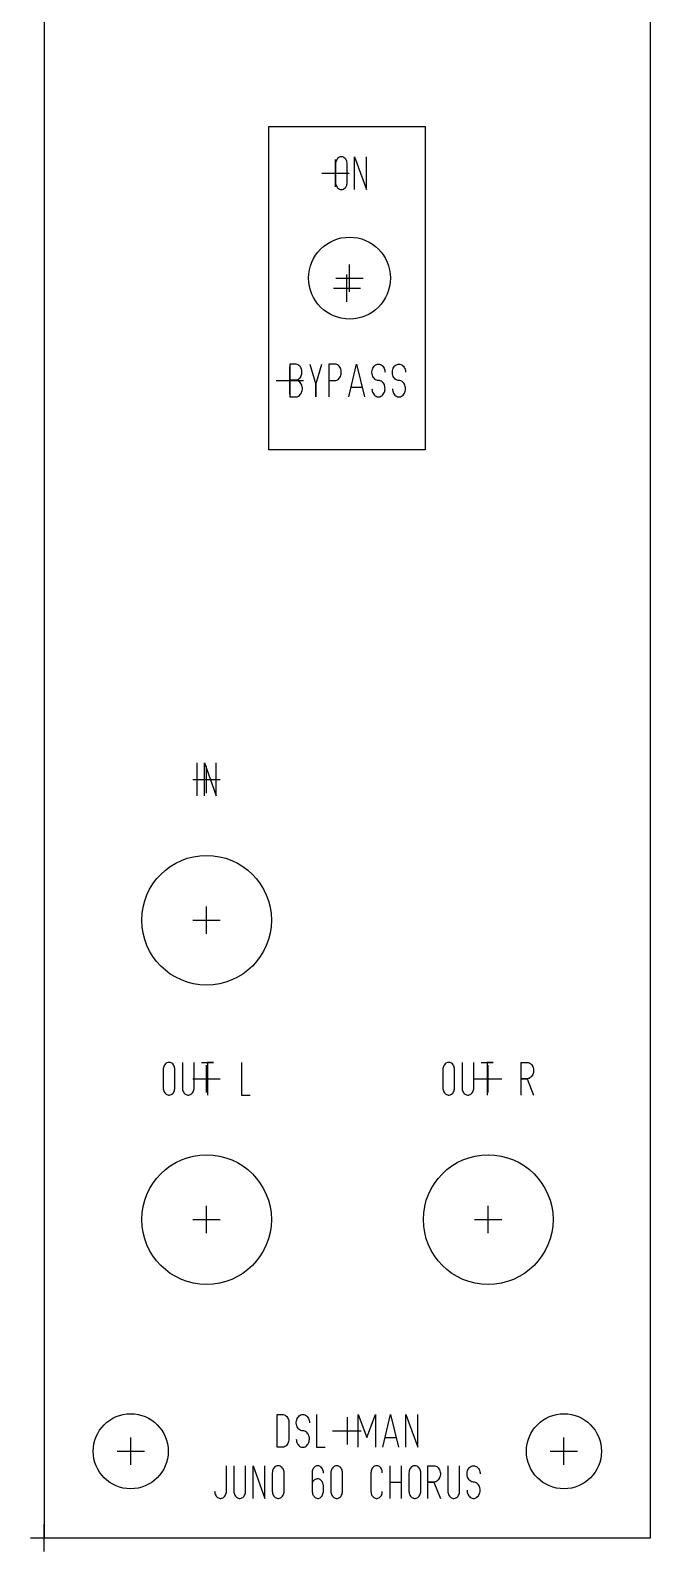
# Model space of a CAD drawing. Header units: millimetres. Extents: x -1 to 44, y -1 to 222.
# Drawn here: x -1 to 44.5, y -1 to 110.4 of the extents above; entities that cross this region are included whole.
import ezdxf

# ---------------------------------------------------------------- set-up
doc = ezdxf.new("R2010")
doc.units = ezdxf.units.MM
doc.layers.add('Gravur', color=7, linetype='CONTINUOUS')
doc.layers.add('Kontur', color=7, linetype='CONTINUOUS')

msp = doc.modelspace()

# ---------------------------------------------------------------- linework, layer by layer
at = {"layer": 'Gravur', "color": 255, "linetype": 'CONTINUOUS'}
for p, q in [((16.461, 79.716), (16.461, 103.408)), ((16.461, 103.408), (16.461, 103.408)), ((16.461, 103.408), (27.941, 103.408)), ((27.941, 103.408), (27.941, 79.716)), ((27.941, 103.408), (27.941, 103.408)), ((21.36, 100.718), (21.355, 100.638)), ((21.355, 100.638), (21.355, 100.638)), ((21.355, 100.638), (21.355, 99.318)), ((21.374, 100.797), (21.36, 100.718)), ((21.397, 100.872), (21.374, 100.797)), ((21.43, 100.942), (21.397, 100.872)), ((21.47, 101.005), (21.43, 100.942)), ((21.517, 101.06), (21.47, 101.005)), ((21.571, 101.106), (21.517, 101.06)), ((21.629, 101.141), (21.571, 101.106)), ((21.691, 101.164), (21.629, 101.141)), ((21.755, 101.176), (21.691, 101.164)), ((21.819, 101.176), (21.755, 101.176)), ((21.883, 101.164), (21.819, 101.176)), ((21.945, 101.141), (21.883, 101.164)), ((22.003, 101.106), (21.945, 101.141)), ((22.057, 101.06), (22.003, 101.106)), ((22.104, 101.005), (22.057, 101.06)), ((22.144, 100.942), (22.104, 101.005)), ((22.177, 100.872), (22.144, 100.942)), ((22.2, 100.797), (22.177, 100.872)), ((22.214, 100.718), (22.2, 100.797)), ((22.219, 100.638), (22.214, 100.718)), ((22.219, 99.318), (22.219, 100.638)), ((22.763, 98.778), (22.763, 101.178)), ((22.763, 101.178), (23.627, 98.778)), ((23.627, 98.778), (23.627, 101.178)), ((21.355, 99.318), (21.36, 99.238)), ((21.36, 99.238), (21.374, 99.159)), ((22.2, 99.159), (22.214, 99.238)), ((22.214, 99.238), (22.219, 99.318)), ((22.219, 99.318), (22.219, 99.318)), ((21.374, 99.159), (21.397, 99.084)), ((21.397, 99.084), (21.43, 99.014)), ((21.43, 99.014), (21.47, 98.951)), ((21.47, 98.951), (21.517, 98.896)), ((21.517, 98.896), (21.571, 98.85)), ((21.571, 98.85), (21.629, 98.815)), ((21.629, 98.815), (21.691, 98.792)), ((21.691, 98.792), (21.755, 98.78)), ((21.755, 98.78), (21.819, 98.78)), ((21.819, 98.78), (21.883, 98.792)), ((21.883, 98.792), (21.945, 98.815)), ((21.945, 98.815), (22.003, 98.85)), ((22.003, 98.85), (22.057, 98.896)), ((22.057, 98.896), (22.104, 98.951)), ((22.104, 98.951), (22.144, 99.014)), ((22.144, 99.014), (22.177, 99.084)), ((22.177, 99.084), (22.2, 99.159)), ((18.012, 85.99), (18.012, 83.59)), ((18.412, 85.99), (18.012, 85.99)), ((18.482, 85.986), (18.412, 85.99)), ((18.412, 85.99), (18.412, 85.99)), ((18.552, 85.97), (18.482, 85.986)), ((18.618, 85.94), (18.552, 85.97)), ((18.681, 85.899), (18.618, 85.94)), ((18.738, 85.846), (18.681, 85.899)), ((18.787, 85.783), (18.738, 85.846)), ((19.484, 85.99), (19.916, 84.49)), ((19.916, 84.49), (20.348, 85.99)), ((21.308, 85.99), (20.876, 85.99)), ((20.876, 85.99), (20.876, 83.59)), ((21.379, 85.983), (21.308, 85.99)), ((21.308, 85.99), (21.308, 85.99)), ((21.45, 85.963), (21.379, 85.983)), ((21.516, 85.931), (21.45, 85.963)), ((21.578, 85.886), (21.516, 85.931)), ((21.634, 85.83), (21.578, 85.886)), ((21.683, 85.764), (21.634, 85.83)), ((22.332, 83.59), (22.908, 85.99)), ((22.908, 85.99), (23.484, 83.59)), ((24.133, 85.764), (24.182, 85.83)), ((24.182, 85.83), (24.238, 85.886)), ((24.238, 85.886), (24.3, 85.931)), ((24.3, 85.931), (24.366, 85.963)), ((24.366, 85.963), (24.437, 85.983)), ((24.437, 85.983), (24.508, 85.99)), ((24.508, 85.99), (24.508, 85.99)), ((24.508, 85.99), (24.578, 85.984)), ((24.578, 85.984), (24.646, 85.965)), ((24.646, 85.965), (24.712, 85.934)), ((24.712, 85.934), (24.774, 85.891)), ((24.774, 85.891), (24.829, 85.838)), ((24.829, 85.838), (24.878, 85.775)), ((25.637, 85.764), (25.686, 85.83)), ((25.686, 85.83), (25.742, 85.886)), ((25.742, 85.886), (25.804, 85.931)), ((25.804, 85.931), (25.87, 85.963)), ((25.87, 85.963), (25.941, 85.983)), ((25.941, 85.983), (26.012, 85.99)), ((26.012, 85.99), (26.012, 85.99)), ((26.012, 85.99), (26.082, 85.984)), ((26.082, 85.984), (26.15, 85.965)), ((26.15, 85.965), (26.216, 85.934)), ((26.216, 85.934), (26.278, 85.891)), ((26.278, 85.891), (26.333, 85.838)), ((26.333, 85.838), (26.382, 85.775)), ((18.444, 84.81), (18.012, 84.81)), ((18.012, 84.81), (18.444, 84.81)), ((18.444, 84.81), (18.514, 84.82)), ((18.517, 84.803), (18.444, 84.81)), ((18.444, 84.81), (18.444, 84.81)), ((18.514, 84.82), (18.582, 84.842)), ((18.588, 84.783), (18.517, 84.803)), ((18.582, 84.842), (18.647, 84.877)), ((18.656, 84.75), (18.588, 84.783)), ((18.647, 84.877), (18.707, 84.924)), ((18.719, 84.704), (18.656, 84.75)), ((18.707, 84.924), (18.761, 84.981)), ((18.776, 84.647), (18.719, 84.704)), ((18.761, 84.981), (18.807, 85.048)), ((18.829, 85.712), (18.787, 85.783)), ((18.807, 85.048), (18.845, 85.122)), ((18.862, 85.634), (18.829, 85.712)), ((18.845, 85.122), (18.874, 85.203)), ((18.885, 85.551), (18.862, 85.634)), ((18.874, 85.203), (18.892, 85.288)), ((18.898, 85.464), (18.885, 85.551)), ((18.892, 85.288), (18.9, 85.376)), ((18.9, 85.376), (18.898, 85.464)), ((20.876, 84.79), (21.308, 84.79)), ((21.308, 84.79), (21.379, 84.797)), ((21.379, 84.797), (21.45, 84.817)), ((21.45, 84.817), (21.516, 84.849)), ((21.516, 84.849), (21.578, 84.894)), ((21.578, 84.894), (21.634, 84.95)), ((21.634, 84.95), (21.683, 85.016)), ((21.724, 85.69), (21.683, 85.764)), ((21.683, 85.016), (21.724, 85.09)), ((21.755, 85.609), (21.724, 85.69)), ((21.724, 85.09), (21.755, 85.171)), ((21.776, 85.524), (21.755, 85.609)), ((21.755, 85.171), (21.776, 85.256)), ((21.786, 85.435), (21.776, 85.524)), ((21.776, 85.256), (21.786, 85.345)), ((21.786, 85.345), (21.786, 85.435)), ((24.03, 85.435), (24.04, 85.524)), ((24.03, 85.345), (24.03, 85.435)), ((24.04, 85.256), (24.03, 85.345)), ((24.04, 85.524), (24.061, 85.609)), ((24.061, 85.171), (24.04, 85.256)), ((24.061, 85.609), (24.092, 85.69)), ((24.092, 85.09), (24.061, 85.171)), ((24.092, 85.69), (24.133, 85.764)), ((24.133, 85.016), (24.092, 85.09)), ((24.182, 84.95), (24.133, 85.016)), ((24.238, 84.894), (24.182, 84.95)), ((24.3, 84.849), (24.238, 84.894)), ((24.366, 84.817), (24.3, 84.849)), ((24.437, 84.797), (24.366, 84.817)), ((24.508, 84.79), (24.437, 84.797)), ((24.577, 84.784), (24.508, 84.79)), ((24.508, 84.79), (24.508, 84.79)), ((24.643, 84.766), (24.577, 84.784)), ((24.708, 84.737), (24.643, 84.766)), ((24.768, 84.696), (24.708, 84.737)), ((24.823, 84.644), (24.768, 84.696)), ((24.878, 85.775), (24.918, 85.704)), ((24.918, 85.704), (24.95, 85.626)), ((24.95, 85.626), (24.973, 85.543)), ((24.973, 85.543), (24.986, 85.456)), ((24.986, 85.456), (24.988, 85.39)), ((25.534, 85.435), (25.544, 85.524)), ((25.534, 85.345), (25.534, 85.435)), ((25.544, 85.256), (25.534, 85.345)), ((25.544, 85.524), (25.565, 85.609)), ((25.565, 85.171), (25.544, 85.256)), ((25.565, 85.609), (25.596, 85.69)), ((25.596, 85.09), (25.565, 85.171)), ((25.596, 85.69), (25.637, 85.764)), ((25.637, 85.016), (25.596, 85.09)), ((25.686, 84.95), (25.637, 85.016)), ((25.742, 84.894), (25.686, 84.95)), ((25.804, 84.849), (25.742, 84.894)), ((25.87, 84.817), (25.804, 84.849)), ((25.941, 84.797), (25.87, 84.817)), ((26.012, 84.79), (25.941, 84.797)), ((26.081, 84.784), (26.012, 84.79)), ((26.012, 84.79), (26.012, 84.79)), ((26.147, 84.766), (26.081, 84.784)), ((26.212, 84.737), (26.147, 84.766)), ((26.272, 84.696), (26.212, 84.737)), ((26.327, 84.644), (26.272, 84.696)), ((26.382, 85.775), (26.422, 85.704)), ((26.422, 85.704), (26.454, 85.626)), ((26.454, 85.626), (26.477, 85.543)), ((26.477, 85.543), (26.49, 85.456)), ((26.49, 85.456), (26.492, 85.39)), ((18.012, 83.59), (18.444, 83.59)), ((18.444, 83.59), (18.517, 83.597)), ((18.517, 83.597), (18.588, 83.617)), ((18.588, 83.617), (18.656, 83.65)), ((18.656, 83.65), (18.719, 83.696)), ((18.719, 83.696), (18.776, 83.753)), ((18.826, 84.58), (18.776, 84.647)), ((18.776, 83.753), (18.826, 83.82)), ((18.866, 84.505), (18.826, 84.58)), ((18.826, 83.82), (18.866, 83.895)), ((18.898, 84.423), (18.866, 84.505)), ((18.866, 83.895), (18.898, 83.977)), ((18.92, 84.336), (18.898, 84.423)), ((18.898, 83.977), (18.92, 84.064)), ((18.93, 84.246), (18.92, 84.336)), ((18.92, 84.064), (18.93, 84.154)), ((18.93, 84.154), (18.93, 84.246)), ((19.916, 84.49), (19.916, 83.59)), ((19.916, 83.59), (19.916, 84.49)), ((22.524, 84.31), (23.292, 84.31)), ((24.028, 84.19), (24.034, 84.101)), ((24.034, 84.101), (24.05, 84.013)), ((24.05, 84.013), (24.075, 83.93)), ((24.075, 83.93), (24.111, 83.852)), ((24.111, 83.852), (24.156, 83.782)), ((24.156, 83.782), (24.209, 83.721)), ((24.209, 83.721), (24.268, 83.67)), ((24.268, 83.67), (24.333, 83.631)), ((24.333, 83.631), (24.401, 83.605)), ((24.401, 83.605), (24.472, 83.592)), ((24.472, 83.592), (24.544, 83.592)), ((24.544, 83.592), (24.615, 83.605)), ((24.615, 83.605), (24.683, 83.631)), ((24.683, 83.631), (24.748, 83.67)), ((24.748, 83.67), (24.807, 83.721)), ((24.807, 83.721), (24.86, 83.782)), ((24.871, 84.584), (24.823, 84.644)), ((24.86, 83.782), (24.905, 83.852)), ((24.913, 84.515), (24.871, 84.584)), ((24.905, 83.852), (24.941, 83.93)), ((24.946, 84.44), (24.913, 84.515)), ((24.941, 83.93), (24.966, 84.013)), ((24.969, 84.359), (24.946, 84.44)), ((24.966, 84.013), (24.982, 84.101)), ((24.983, 84.276), (24.969, 84.359)), ((24.982, 84.101), (24.988, 84.19)), ((24.988, 84.19), (24.983, 84.276)), ((24.988, 84.19), (24.988, 84.19)), ((25.532, 84.19), (25.538, 84.101)), ((25.538, 84.101), (25.554, 84.013)), ((25.554, 84.013), (25.579, 83.93)), ((25.579, 83.93), (25.615, 83.852)), ((25.615, 83.852), (25.66, 83.782)), ((25.66, 83.782), (25.713, 83.721)), ((25.713, 83.721), (25.772, 83.67)), ((25.772, 83.67), (25.837, 83.631)), ((25.837, 83.631), (25.905, 83.605)), ((25.905, 83.605), (25.976, 83.592)), ((25.976, 83.592), (26.048, 83.592)), ((26.048, 83.592), (26.119, 83.605)), ((26.119, 83.605), (26.187, 83.631)), ((26.187, 83.631), (26.252, 83.67)), ((26.252, 83.67), (26.311, 83.721)), ((26.311, 83.721), (26.364, 83.782)), ((26.375, 84.584), (26.327, 84.644)), ((26.364, 83.782), (26.409, 83.852)), ((26.417, 84.515), (26.375, 84.584)), ((26.409, 83.852), (26.445, 83.93)), ((26.45, 84.44), (26.417, 84.515)), ((26.445, 83.93), (26.47, 84.013)), ((26.473, 84.359), (26.45, 84.44)), ((26.47, 84.013), (26.486, 84.101)), ((26.487, 84.276), (26.473, 84.359)), ((26.486, 84.101), (26.492, 84.19)), ((26.492, 84.19), (26.487, 84.276)), ((26.492, 84.19), (26.492, 84.19)), ((27.941, 79.716), (16.461, 79.716)), ((16.461, 79.716), (16.461, 79.716)), ((27.941, 79.716), (27.941, 79.716)), ((11.206, 56.77), (11.206, 54.37)), ((11.75, 54.37), (11.75, 56.77)), ((11.75, 56.77), (12.614, 54.37)), ((12.614, 54.37), (12.614, 56.77)), ((8.801, 34.604), (8.768, 34.534)), ((8.841, 34.667), (8.801, 34.604)), ((8.888, 34.722), (8.841, 34.667)), ((8.942, 34.768), (8.888, 34.722)), ((9, 34.803), (8.942, 34.768)), ((9.062, 34.826), (9, 34.803)), ((9.126, 34.838), (9.062, 34.826)), ((9.19, 34.838), (9.126, 34.838)), ((9.254, 34.826), (9.19, 34.838)), ((9.316, 34.803), (9.254, 34.826)), ((9.374, 34.768), (9.316, 34.803)), ((9.428, 34.722), (9.374, 34.768)), ((9.475, 34.667), (9.428, 34.722)), ((9.515, 34.604), (9.475, 34.667)), ((9.548, 34.534), (9.515, 34.604)), ((10.134, 34.84), (10.134, 32.98)), ((10.998, 32.98), (10.998, 34.84)), ((11.542, 34.84), (12.406, 34.84)), ((12.406, 34.84), (11.974, 34.84)), ((11.974, 34.84), (11.974, 32.44)), ((14.47, 34.84), (14.47, 32.44)), ((29.297, 34.604), (29.264, 34.534)), ((29.337, 34.667), (29.297, 34.604)), ((29.384, 34.722), (29.337, 34.667)), ((29.438, 34.768), (29.384, 34.722)), ((29.496, 34.803), (29.438, 34.768)), ((29.558, 34.826), (29.496, 34.803)), ((29.622, 34.838), (29.558, 34.826)), ((29.686, 34.838), (29.622, 34.838)), ((29.75, 34.826), (29.686, 34.838)), ((29.812, 34.803), (29.75, 34.826)), ((29.87, 34.768), (29.812, 34.803)), ((29.924, 34.722), (29.87, 34.768)), ((29.971, 34.667), (29.924, 34.722)), ((30.011, 34.604), (29.971, 34.667)), ((30.044, 34.534), (30.011, 34.604)), ((30.63, 34.84), (30.63, 32.98)), ((31.494, 32.98), (31.494, 34.84)), ((32.038, 34.84), (32.902, 34.84)), ((32.902, 34.84), (32.47, 34.84)), ((32.47, 34.84), (32.47, 32.44)), ((34.966, 32.44), (34.966, 34.84)), ((34.966, 34.84), (35.398, 34.84)), ((35.398, 34.84), (35.469, 34.833)), ((35.469, 34.833), (35.54, 34.813)), ((35.54, 34.813), (35.606, 34.781)), ((35.606, 34.781), (35.668, 34.736)), ((35.668, 34.736), (35.724, 34.68)), ((35.724, 34.68), (35.773, 34.614)), ((35.773, 34.614), (35.814, 34.54)), ((8.731, 34.38), (8.726, 34.3)), ((8.726, 34.3), (8.726, 34.3)), ((8.726, 34.3), (8.726, 32.98)), ((8.745, 34.459), (8.731, 34.38)), ((8.768, 34.534), (8.745, 34.459)), ((9.571, 34.459), (9.548, 34.534)), ((9.585, 34.38), (9.571, 34.459)), ((9.59, 34.3), (9.585, 34.38)), ((9.59, 32.98), (9.59, 34.3)), ((29.227, 34.38), (29.222, 34.3)), ((29.222, 34.3), (29.222, 34.3)), ((29.222, 34.3), (29.222, 32.98)), ((29.241, 34.459), (29.227, 34.38)), ((29.264, 34.534), (29.241, 34.459)), ((30.067, 34.459), (30.044, 34.534)), ((30.081, 34.38), (30.067, 34.459)), ((30.086, 34.3), (30.081, 34.38)), ((30.086, 32.98), (30.086, 34.3)), ((35.398, 33.64), (34.966, 33.64)), ((34.966, 33.64), (35.398, 33.64)), ((35.469, 33.647), (35.398, 33.64)), ((35.398, 33.64), (35.398, 33.64)), ((35.398, 33.64), (35.878, 32.44)), ((35.54, 33.667), (35.469, 33.647)), ((35.606, 33.699), (35.54, 33.667)), ((35.668, 33.744), (35.606, 33.699)), ((35.724, 33.8), (35.668, 33.744)), ((35.773, 33.866), (35.724, 33.8)), ((35.814, 33.94), (35.773, 33.866)), ((35.814, 34.54), (35.845, 34.459)), ((35.845, 34.021), (35.814, 33.94)), ((35.845, 34.459), (35.866, 34.374)), ((35.866, 34.106), (35.845, 34.021)), ((35.866, 34.374), (35.876, 34.285)), ((35.876, 34.195), (35.866, 34.106)), ((35.876, 34.285), (35.876, 34.195)), ((8.726, 32.98), (8.731, 32.9)), ((8.731, 32.9), (8.745, 32.821)), ((8.745, 32.821), (8.768, 32.746)), ((8.768, 32.746), (8.801, 32.676)), ((8.801, 32.676), (8.841, 32.613)), ((8.841, 32.613), (8.888, 32.558)), ((8.888, 32.558), (8.942, 32.512)), ((8.942, 32.512), (9, 32.477)), ((9, 32.477), (9.062, 32.454)), ((9.062, 32.454), (9.126, 32.442)), ((9.126, 32.442), (9.19, 32.442)), ((9.19, 32.442), (9.254, 32.454)), ((9.254, 32.454), (9.316, 32.477)), ((9.316, 32.477), (9.374, 32.512)), ((9.374, 32.512), (9.428, 32.558)), ((9.428, 32.558), (9.475, 32.613)), ((9.475, 32.613), (9.515, 32.676)), ((9.515, 32.676), (9.548, 32.746)), ((9.548, 32.746), (9.571, 32.821)), ((9.571, 32.821), (9.585, 32.9)), ((9.585, 32.9), (9.59, 32.98)), ((9.59, 32.98), (9.59, 32.98)), ((10.134, 32.98), (10.139, 32.9)), ((10.139, 32.9), (10.153, 32.821)), ((10.153, 32.821), (10.176, 32.746)), ((10.176, 32.746), (10.209, 32.676)), ((10.209, 32.676), (10.249, 32.613)), ((10.249, 32.613), (10.296, 32.558)), ((10.296, 32.558), (10.35, 32.512)), ((10.35, 32.512), (10.408, 32.477)), ((10.408, 32.477), (10.47, 32.454)), ((10.47, 32.454), (10.534, 32.442)), ((10.534, 32.442), (10.598, 32.442)), ((10.598, 32.442), (10.662, 32.454)), ((10.662, 32.454), (10.724, 32.477)), ((10.724, 32.477), (10.782, 32.512)), ((10.782, 32.512), (10.836, 32.558)), ((10.836, 32.558), (10.883, 32.613)), ((10.883, 32.613), (10.923, 32.676)), ((10.923, 32.676), (10.956, 32.746)), ((10.956, 32.746), (10.979, 32.821)), ((10.979, 32.821), (10.993, 32.9)), ((10.993, 32.9), (10.998, 32.98)), ((10.998, 32.98), (10.998, 32.98)), ((14.47, 32.44), (15.094, 32.44)), ((29.222, 32.98), (29.227, 32.9)), ((29.227, 32.9), (29.241, 32.821)), ((29.241, 32.821), (29.264, 32.746)), ((29.264, 32.746), (29.297, 32.676)), ((29.297, 32.676), (29.337, 32.613)), ((29.337, 32.613), (29.384, 32.558)), ((29.384, 32.558), (29.438, 32.512)), ((29.438, 32.512), (29.496, 32.477)), ((29.496, 32.477), (29.558, 32.454)), ((29.558, 32.454), (29.622, 32.442)), ((29.622, 32.442), (29.686, 32.442)), ((29.686, 32.442), (29.75, 32.454)), ((29.75, 32.454), (29.812, 32.477)), ((29.812, 32.477), (29.87, 32.512)), ((29.87, 32.512), (29.924, 32.558)), ((29.924, 32.558), (29.971, 32.613)), ((29.971, 32.613), (30.011, 32.676)), ((30.011, 32.676), (30.044, 32.746)), ((30.044, 32.746), (30.067, 32.821)), ((30.067, 32.821), (30.081, 32.9)), ((30.081, 32.9), (30.086, 32.98)), ((30.086, 32.98), (30.086, 32.98)), ((30.63, 32.98), (30.635, 32.9)), ((30.635, 32.9), (30.649, 32.821)), ((30.649, 32.821), (30.672, 32.746)), ((30.672, 32.746), (30.705, 32.676)), ((30.705, 32.676), (30.745, 32.613)), ((30.745, 32.613), (30.792, 32.558)), ((30.792, 32.558), (30.846, 32.512)), ((30.846, 32.512), (30.904, 32.477)), ((30.904, 32.477), (30.966, 32.454)), ((30.966, 32.454), (31.03, 32.442)), ((31.03, 32.442), (31.094, 32.442)), ((31.094, 32.442), (31.158, 32.454)), ((31.158, 32.454), (31.22, 32.477)), ((31.22, 32.477), (31.278, 32.512)), ((31.278, 32.512), (31.332, 32.558)), ((31.332, 32.558), (31.379, 32.613)), ((31.379, 32.613), (31.419, 32.676)), ((31.419, 32.676), (31.452, 32.746)), ((31.452, 32.746), (31.475, 32.821)), ((31.475, 32.821), (31.489, 32.9)), ((31.489, 32.9), (31.494, 32.98)), ((31.494, 32.98), (31.494, 32.98)), ((17.078, 6.64), (17.078, 9.04)), ((17.078, 9.04), (17.462, 9.04)), ((17.462, 9.04), (17.532, 9.034)), ((17.532, 9.034), (17.6, 9.015)), ((17.6, 9.015), (17.666, 8.984)), ((17.666, 8.984), (17.728, 8.941)), ((17.728, 8.941), (17.783, 8.888)), ((18.64, 8.88), (18.696, 8.936)), ((18.696, 8.936), (18.758, 8.981)), ((18.758, 8.981), (18.824, 9.013)), ((18.824, 9.013), (18.895, 9.033)), ((18.895, 9.033), (18.966, 9.04)), ((18.966, 9.04), (18.966, 9.04)), ((18.966, 9.04), (19.036, 9.034)), ((19.036, 9.034), (19.104, 9.015)), ((19.104, 9.015), (19.17, 8.984)), ((19.17, 8.984), (19.232, 8.941)), ((19.232, 8.941), (19.287, 8.888)), ((19.974, 9.04), (19.974, 6.64)), ((23.03, 6.64), (23.03, 9.04)), ((23.03, 9.04), (23.654, 7.36)), ((23.654, 7.36), (24.278, 9.04)), ((24.278, 9.04), (24.278, 6.64)), ((24.822, 6.64), (25.398, 9.04)), ((25.398, 9.04), (25.974, 6.64)), ((26.518, 6.64), (26.518, 9.04)), ((26.518, 9.04), (27.382, 6.64)), ((27.382, 6.64), (27.382, 9.04)), ((17.783, 8.888), (17.832, 8.825)), ((17.832, 8.825), (17.872, 8.754)), ((17.872, 8.754), (17.904, 8.676)), ((17.904, 8.676), (17.927, 8.593)), ((17.927, 8.593), (17.94, 8.506)), ((17.94, 8.506), (17.942, 8.44)), ((17.942, 8.44), (17.942, 7.24)), ((18.488, 8.485), (18.498, 8.574)), ((18.488, 8.395), (18.488, 8.485)), ((18.498, 8.306), (18.488, 8.395)), ((18.498, 8.574), (18.519, 8.659)), ((18.519, 8.221), (18.498, 8.306)), ((18.519, 8.659), (18.55, 8.74)), ((18.55, 8.14), (18.519, 8.221)), ((18.55, 8.74), (18.591, 8.814)), ((18.591, 8.066), (18.55, 8.14)), ((18.591, 8.814), (18.64, 8.88)), ((18.64, 8), (18.591, 8.066)), ((18.696, 7.944), (18.64, 8)), ((18.758, 7.899), (18.696, 7.944)), ((18.824, 7.867), (18.758, 7.899)), ((18.895, 7.847), (18.824, 7.867)), ((18.966, 7.84), (18.895, 7.847)), ((19.035, 7.834), (18.966, 7.84)), ((18.966, 7.84), (18.966, 7.84)), ((19.101, 7.816), (19.035, 7.834)), ((19.166, 7.787), (19.101, 7.816)), ((19.287, 8.888), (19.336, 8.825)), ((19.336, 8.825), (19.376, 8.754)), ((19.376, 8.754), (19.408, 8.676)), ((19.408, 8.676), (19.431, 8.593)), ((19.431, 8.593), (19.444, 8.506)), ((19.444, 8.506), (19.446, 8.44)), ((21.142, 7.84), (22.486, 7.84)), ((17.651, 6.687), (17.584, 6.659)), ((17.713, 6.727), (17.651, 6.687)), ((17.77, 6.778), (17.713, 6.727)), ((17.82, 6.839), (17.77, 6.778)), ((17.863, 6.908), (17.82, 6.839)), ((17.897, 6.985), (17.863, 6.908)), ((17.922, 7.067), (17.897, 6.985)), ((17.937, 7.153), (17.922, 7.067)), ((17.942, 7.24), (17.937, 7.153)), ((18.486, 7.24), (18.492, 7.151)), ((18.492, 7.151), (18.508, 7.063)), ((18.508, 7.063), (18.533, 6.98)), ((18.533, 6.98), (18.569, 6.902)), ((18.569, 6.902), (18.614, 6.832)), ((18.614, 6.832), (18.667, 6.771)), ((18.667, 6.771), (18.726, 6.72)), ((18.726, 6.72), (18.791, 6.681)), ((19.141, 6.681), (19.206, 6.72)), ((19.226, 7.746), (19.166, 7.787)), ((19.206, 6.72), (19.265, 6.771)), ((19.281, 7.694), (19.226, 7.746)), ((19.265, 6.771), (19.318, 6.832)), ((19.329, 7.634), (19.281, 7.694)), ((19.318, 6.832), (19.363, 6.902)), ((19.371, 7.565), (19.329, 7.634)), ((19.363, 6.902), (19.399, 6.98)), ((19.404, 7.49), (19.371, 7.565)), ((19.399, 6.98), (19.424, 7.063)), ((19.427, 7.409), (19.404, 7.49)), ((19.424, 7.063), (19.44, 7.151)), ((19.441, 7.326), (19.427, 7.409)), ((19.44, 7.151), (19.446, 7.24)), ((19.446, 7.24), (19.441, 7.326)), ((19.446, 7.24), (19.446, 7.24)), ((25.014, 7.36), (25.782, 7.36)), ((17.462, 6.64), (17.078, 6.64)), ((17.515, 6.643), (17.462, 6.64)), ((17.584, 6.659), (17.515, 6.643)), ((18.791, 6.681), (18.859, 6.655)), ((18.859, 6.655), (18.93, 6.642)), ((18.93, 6.642), (19.002, 6.642)), ((19.002, 6.642), (19.073, 6.655)), ((19.073, 6.655), (19.141, 6.681)), ((19.974, 6.64), (20.598, 6.64)), ((13.366, 3.432), (13.366, 5.292)), ((13.91, 5.292), (13.91, 3.432)), ((14.774, 3.432), (14.774, 5.292)), ((15.318, 2.892), (15.318, 5.292)), ((15.318, 5.292), (16.182, 2.892)), ((16.182, 2.892), (16.182, 5.292)), ((16.731, 4.832), (16.726, 4.752)), ((16.726, 4.752), (16.726, 4.752)), ((16.726, 4.752), (16.726, 3.432)), ((16.745, 4.911), (16.731, 4.832)), ((16.768, 4.986), (16.745, 4.911)), ((16.801, 5.056), (16.768, 4.986)), ((16.841, 5.119), (16.801, 5.056)), ((16.888, 5.174), (16.841, 5.119)), ((16.942, 5.22), (16.888, 5.174)), ((17, 5.255), (16.942, 5.22)), ((17.062, 5.278), (17, 5.255)), ((17.126, 5.29), (17.062, 5.278)), ((17.19, 5.29), (17.126, 5.29)), ((17.254, 5.278), (17.19, 5.29)), ((17.316, 5.255), (17.254, 5.278)), ((17.374, 5.22), (17.316, 5.255)), ((17.428, 5.174), (17.374, 5.22)), ((17.475, 5.119), (17.428, 5.174)), ((17.515, 5.056), (17.475, 5.119)), ((17.548, 4.986), (17.515, 5.056)), ((17.571, 4.911), (17.548, 4.986)), ((17.585, 4.832), (17.571, 4.911)), ((17.59, 4.752), (17.585, 4.832)), ((17.59, 3.432), (17.59, 4.752)), ((19.66, 4.885), (19.654, 4.812)), ((19.654, 4.812), (19.654, 4.812)), ((19.654, 4.812), (19.654, 3.372)), ((19.675, 4.956), (19.66, 4.885)), ((19.697, 5.024), (19.675, 4.956)), ((19.728, 5.087), (19.697, 5.024)), ((19.765, 5.144), (19.728, 5.087)), ((19.809, 5.192), (19.765, 5.144)), ((19.859, 5.233), (19.809, 5.192)), ((19.912, 5.263), (19.859, 5.233)), ((19.969, 5.284), (19.912, 5.263)), ((20.027, 5.293), (19.969, 5.284)), ((20.086, 5.292), (20.027, 5.293)), ((20.148, 5.278), (20.086, 5.292)), ((20.086, 5.292), (20.086, 5.292)), ((20.209, 5.253), (20.148, 5.278)), ((20.265, 5.218), (20.209, 5.253)), ((20.317, 5.172), (20.265, 5.218)), ((20.363, 5.116), (20.317, 5.172)), ((20.401, 5.053), (20.363, 5.116)), ((20.432, 4.984), (20.401, 5.053)), ((20.454, 4.909), (20.432, 4.984)), ((20.467, 4.831), (20.454, 4.909)), ((20.47, 4.752), (20.467, 4.831)), ((21.019, 4.832), (21.014, 4.752)), ((21.014, 4.752), (21.014, 4.752)), ((21.014, 4.752), (21.014, 3.432)), ((21.033, 4.911), (21.019, 4.832)), ((21.056, 4.986), (21.033, 4.911)), ((21.089, 5.056), (21.056, 4.986)), ((21.129, 5.119), (21.089, 5.056)), ((21.176, 5.174), (21.129, 5.119)), ((21.23, 5.22), (21.176, 5.174)), ((21.288, 5.255), (21.23, 5.22)), ((21.35, 5.278), (21.288, 5.255)), ((21.414, 5.29), (21.35, 5.278)), ((21.478, 5.29), (21.414, 5.29)), ((21.542, 5.278), (21.478, 5.29)), ((21.604, 5.255), (21.542, 5.278)), ((21.662, 5.22), (21.604, 5.255)), ((21.716, 5.174), (21.662, 5.22)), ((21.763, 5.119), (21.716, 5.174)), ((21.803, 5.056), (21.763, 5.119)), ((21.836, 4.986), (21.803, 5.056)), ((21.859, 4.911), (21.836, 4.986)), ((21.873, 4.832), (21.859, 4.911)), ((21.878, 4.752), (21.873, 4.832)), ((21.878, 3.432), (21.878, 4.752)), ((23.963, 4.85), (23.958, 4.772)), ((23.958, 4.772), (23.958, 4.772)), ((23.958, 4.772), (23.958, 3.412)), ((23.976, 4.925), (23.963, 4.85)), ((23.999, 4.998), (23.976, 4.925)), ((24.03, 5.065), (23.999, 4.998)), ((24.069, 5.126), (24.03, 5.065)), ((24.115, 5.179), (24.069, 5.126)), ((24.166, 5.222), (24.115, 5.179)), ((24.222, 5.256), (24.166, 5.222)), ((24.281, 5.279), (24.222, 5.256)), ((24.343, 5.291), (24.281, 5.279)), ((24.405, 5.291), (24.343, 5.291)), ((24.467, 5.279), (24.405, 5.291)), ((24.526, 5.256), (24.467, 5.279)), ((24.582, 5.222), (24.526, 5.256)), ((24.633, 5.179), (24.582, 5.222)), ((24.679, 5.126), (24.633, 5.179)), ((24.718, 5.065), (24.679, 5.126)), ((24.749, 4.998), (24.718, 5.065)), ((24.772, 4.925), (24.749, 4.998)), ((24.785, 4.85), (24.772, 4.925)), ((24.79, 4.772), (24.785, 4.85)), ((25.334, 5.292), (25.334, 2.892)), ((26.198, 2.892), (26.198, 5.292)), ((26.747, 4.832), (26.742, 4.752)), ((26.742, 4.752), (26.742, 4.752)), ((26.742, 4.752), (26.742, 3.432)), ((26.761, 4.911), (26.747, 4.832)), ((26.784, 4.986), (26.761, 4.911)), ((26.817, 5.056), (26.784, 4.986)), ((26.857, 5.119), (26.817, 5.056)), ((26.904, 5.174), (26.857, 5.119)), ((26.958, 5.22), (26.904, 5.174)), ((27.016, 5.255), (26.958, 5.22)), ((27.078, 5.278), (27.016, 5.255)), ((27.142, 5.29), (27.078, 5.278)), ((27.206, 5.29), (27.142, 5.29)), ((27.27, 5.278), (27.206, 5.29)), ((27.332, 5.255), (27.27, 5.278)), ((27.39, 5.22), (27.332, 5.255)), ((27.444, 5.174), (27.39, 5.22)), ((27.491, 5.119), (27.444, 5.174)), ((27.531, 5.056), (27.491, 5.119)), ((27.564, 4.986), (27.531, 5.056)), ((27.587, 4.911), (27.564, 4.986)), ((27.601, 4.832), (27.587, 4.911)), ((27.606, 4.752), (27.601, 4.832)), ((27.606, 3.432), (27.606, 4.752)), ((28.134, 2.892), (28.134, 5.292)), ((28.134, 5.292), (28.566, 5.292)), ((28.566, 5.292), (28.637, 5.285)), ((28.637, 5.285), (28.708, 5.265)), ((28.708, 5.265), (28.774, 5.233)), ((28.774, 5.233), (28.836, 5.188)), ((28.836, 5.188), (28.892, 5.132)), ((28.892, 5.132), (28.941, 5.066)), ((28.941, 5.066), (28.982, 4.992)), ((28.982, 4.992), (29.013, 4.911)), ((29.013, 4.473), (28.982, 4.392)), ((29.013, 4.911), (29.034, 4.826)), ((29.034, 4.558), (29.013, 4.473)), ((29.034, 4.826), (29.044, 4.737)), ((29.044, 4.647), (29.034, 4.558)), ((29.044, 4.737), (29.044, 4.647)), ((29.59, 5.292), (29.59, 3.432)), ((30.454, 3.432), (30.454, 5.292)), ((31, 4.737), (31.01, 4.826)), ((31, 4.647), (31, 4.737)), ((31.01, 4.558), (31, 4.647)), ((31.01, 4.826), (31.031, 4.911)), ((31.031, 4.473), (31.01, 4.558)), ((31.031, 4.911), (31.062, 4.992)), ((31.062, 4.392), (31.031, 4.473)), ((31.062, 4.992), (31.103, 5.066)), ((31.103, 5.066), (31.152, 5.132)), ((31.152, 5.132), (31.208, 5.188)), ((31.208, 5.188), (31.27, 5.233)), ((31.27, 5.233), (31.336, 5.265)), ((31.336, 5.265), (31.407, 5.285)), ((31.407, 5.285), (31.478, 5.292)), ((31.478, 5.292), (31.478, 5.292)), ((31.478, 5.292), (31.548, 5.286)), ((31.548, 5.286), (31.616, 5.267)), ((31.616, 5.267), (31.682, 5.236)), ((31.682, 5.236), (31.744, 5.193)), ((31.744, 5.193), (31.799, 5.14)), ((31.799, 5.14), (31.848, 5.077)), ((31.848, 5.077), (31.888, 5.006)), ((31.888, 5.006), (31.92, 4.928)), ((31.92, 4.928), (31.943, 4.845)), ((31.943, 4.845), (31.956, 4.758)), ((31.956, 4.758), (31.958, 4.692)), ((12.502, 3.432), (12.507, 3.352)), ((12.507, 3.352), (12.521, 3.273)), ((13.347, 3.273), (13.361, 3.352)), ((13.361, 3.352), (13.366, 3.432)), ((13.366, 3.432), (13.366, 3.432)), ((13.91, 3.432), (13.915, 3.352)), ((13.915, 3.352), (13.929, 3.273)), ((14.755, 3.273), (14.769, 3.352)), ((14.769, 3.352), (14.774, 3.432)), ((14.774, 3.432), (14.774, 3.432)), ((16.726, 3.432), (16.731, 3.352)), ((16.731, 3.352), (16.745, 3.273)), ((17.571, 3.273), (17.585, 3.352)), ((17.585, 3.352), (17.59, 3.432)), ((17.59, 3.432), (17.59, 3.432)), ((19.685, 4.099), (19.653, 4.032)), ((19.653, 4.032), (19.654, 4.032)), ((19.654, 3.372), (19.664, 3.3)), ((19.724, 4.159), (19.685, 4.099)), ((19.768, 4.211), (19.724, 4.159)), ((19.819, 4.255), (19.768, 4.211)), ((19.874, 4.29), (19.819, 4.255)), ((19.932, 4.314), (19.874, 4.29)), ((19.993, 4.328), (19.932, 4.314)), ((20.054, 4.331), (19.993, 4.328)), ((20.116, 4.323), (20.054, 4.331)), ((20.176, 4.304), (20.116, 4.323)), ((20.232, 4.275), (20.176, 4.304)), ((20.285, 4.236), (20.232, 4.275)), ((20.333, 4.188), (20.285, 4.236)), ((20.376, 4.132), (20.333, 4.188)), ((20.411, 4.069), (20.376, 4.132)), ((20.439, 4.001), (20.411, 4.069)), ((20.459, 3.928), (20.439, 4.001)), ((20.47, 3.852), (20.459, 3.928)), ((20.459, 3.294), (20.47, 3.372)), ((20.47, 3.372), (20.47, 3.852)), ((20.47, 3.372), (20.47, 3.372)), ((21.014, 3.432), (21.019, 3.352)), ((21.019, 3.352), (21.033, 3.273)), ((21.859, 3.273), (21.873, 3.352)), ((21.873, 3.352), (21.878, 3.432)), ((21.878, 3.432), (21.878, 3.432)), ((23.958, 3.412), (23.963, 3.334)), ((24.785, 3.334), (24.79, 3.412)), ((24.79, 3.412), (24.79, 3.412)), ((25.334, 4.092), (26.198, 4.092)), ((26.742, 3.432), (26.747, 3.352)), ((26.747, 3.352), (26.761, 3.273)), ((27.587, 3.273), (27.601, 3.352)), ((27.601, 3.352), (27.606, 3.432)), ((27.606, 3.432), (27.606, 3.432)), ((28.566, 4.092), (28.134, 4.092)), ((28.134, 4.092), (28.566, 4.092)), ((28.637, 4.099), (28.566, 4.092)), ((28.566, 4.092), (28.566, 4.092)), ((28.566, 4.092), (29.046, 2.892)), ((28.708, 4.119), (28.637, 4.099)), ((28.774, 4.151), (28.708, 4.119)), ((28.836, 4.196), (28.774, 4.151)), ((28.892, 4.252), (28.836, 4.196)), ((28.941, 4.318), (28.892, 4.252)), ((28.982, 4.392), (28.941, 4.318)), ((29.59, 3.432), (29.595, 3.352)), ((29.595, 3.352), (29.609, 3.273)), ((30.435, 3.273), (30.449, 3.352)), ((30.449, 3.352), (30.454, 3.432)), ((30.454, 3.432), (30.454, 3.432)), ((30.998, 3.492), (31.004, 3.403)), ((31.004, 3.403), (31.02, 3.315)), ((31.103, 4.318), (31.062, 4.392)), ((31.152, 4.252), (31.103, 4.318)), ((31.208, 4.196), (31.152, 4.252)), ((31.27, 4.151), (31.208, 4.196)), ((31.336, 4.119), (31.27, 4.151)), ((31.407, 4.099), (31.336, 4.119)), ((31.478, 4.092), (31.407, 4.099)), ((31.547, 4.086), (31.478, 4.092)), ((31.478, 4.092), (31.478, 4.092)), ((31.613, 4.068), (31.547, 4.086)), ((31.678, 4.039), (31.613, 4.068)), ((31.738, 3.998), (31.678, 4.039)), ((31.793, 3.946), (31.738, 3.998)), ((31.841, 3.886), (31.793, 3.946)), ((31.883, 3.817), (31.841, 3.886)), ((31.916, 3.742), (31.883, 3.817)), ((31.939, 3.661), (31.916, 3.742)), ((31.936, 3.315), (31.952, 3.403)), ((31.953, 3.578), (31.939, 3.661)), ((31.952, 3.403), (31.958, 3.492)), ((31.958, 3.492), (31.953, 3.578)), ((31.958, 3.492), (31.958, 3.492)), ((12.521, 3.273), (12.544, 3.198)), ((12.544, 3.198), (12.577, 3.128)), ((12.577, 3.128), (12.617, 3.065)), ((12.617, 3.065), (12.664, 3.01)), ((12.664, 3.01), (12.718, 2.964)), ((12.718, 2.964), (12.776, 2.929)), ((12.776, 2.929), (12.838, 2.906)), ((12.838, 2.906), (12.902, 2.894)), ((12.902, 2.894), (12.966, 2.894)), ((12.966, 2.894), (13.03, 2.906)), ((13.03, 2.906), (13.092, 2.929)), ((13.092, 2.929), (13.15, 2.964)), ((13.15, 2.964), (13.204, 3.01)), ((13.204, 3.01), (13.251, 3.065)), ((13.251, 3.065), (13.291, 3.128)), ((13.291, 3.128), (13.324, 3.198)), ((13.324, 3.198), (13.347, 3.273)), ((13.929, 3.273), (13.952, 3.198)), ((13.952, 3.198), (13.985, 3.128)), ((13.985, 3.128), (14.025, 3.065)), ((14.025, 3.065), (14.072, 3.01)), ((14.072, 3.01), (14.126, 2.964)), ((14.126, 2.964), (14.184, 2.929)), ((14.184, 2.929), (14.246, 2.906)), ((14.246, 2.906), (14.31, 2.894)), ((14.31, 2.894), (14.374, 2.894)), ((14.374, 2.894), (14.438, 2.906)), ((14.438, 2.906), (14.5, 2.929)), ((14.5, 2.929), (14.558, 2.964)), ((14.558, 2.964), (14.612, 3.01)), ((14.612, 3.01), (14.659, 3.065)), ((14.659, 3.065), (14.699, 3.128)), ((14.699, 3.128), (14.732, 3.198)), ((14.732, 3.198), (14.755, 3.273)), ((16.745, 3.273), (16.768, 3.198)), ((16.768, 3.198), (16.801, 3.128)), ((16.801, 3.128), (16.841, 3.065)), ((16.841, 3.065), (16.888, 3.01)), ((16.888, 3.01), (16.942, 2.964)), ((16.942, 2.964), (17, 2.929)), ((17, 2.929), (17.062, 2.906)), ((17.062, 2.906), (17.126, 2.894)), ((17.126, 2.894), (17.19, 2.894)), ((17.19, 2.894), (17.254, 2.906)), ((17.254, 2.906), (17.316, 2.929)), ((17.316, 2.929), (17.374, 2.964)), ((17.374, 2.964), (17.428, 3.01)), ((17.428, 3.01), (17.475, 3.065)), ((17.475, 3.065), (17.515, 3.128)), ((17.515, 3.128), (17.548, 3.198)), ((17.548, 3.198), (17.571, 3.273)), ((19.664, 3.3), (19.682, 3.23)), ((19.682, 3.23), (19.707, 3.164)), ((19.707, 3.164), (19.74, 3.102)), ((19.74, 3.102), (19.778, 3.047)), ((19.778, 3.047), (19.822, 2.999)), ((19.822, 2.999), (19.872, 2.958)), ((19.872, 2.958), (19.924, 2.927)), ((19.924, 2.927), (19.98, 2.905)), ((19.98, 2.905), (20.038, 2.892)), ((20.038, 2.892), (20.101, 2.896)), ((20.038, 2.892), (20.038, 2.892)), ((20.101, 2.896), (20.164, 2.912)), ((20.164, 2.912), (20.224, 2.939)), ((20.224, 2.939), (20.279, 2.978)), ((20.279, 2.978), (20.329, 3.026)), ((20.329, 3.026), (20.374, 3.083)), ((20.374, 3.083), (20.411, 3.148)), ((20.411, 3.148), (20.439, 3.218)), ((20.439, 3.218), (20.459, 3.294)), ((21.033, 3.273), (21.056, 3.198)), ((21.056, 3.198), (21.089, 3.128)), ((21.089, 3.128), (21.129, 3.065)), ((21.129, 3.065), (21.176, 3.01)), ((21.176, 3.01), (21.23, 2.964)), ((21.23, 2.964), (21.288, 2.929)), ((21.288, 2.929), (21.35, 2.906)), ((21.35, 2.906), (21.414, 2.894)), ((21.414, 2.894), (21.478, 2.894)), ((21.478, 2.894), (21.542, 2.906)), ((21.542, 2.906), (21.604, 2.929)), ((21.604, 2.929), (21.662, 2.964)), ((21.662, 2.964), (21.716, 3.01)), ((21.716, 3.01), (21.763, 3.065)), ((21.763, 3.065), (21.803, 3.128)), ((21.803, 3.128), (21.836, 3.198)), ((21.836, 3.198), (21.859, 3.273)), ((23.963, 3.334), (23.976, 3.259)), ((23.976, 3.259), (23.999, 3.186)), ((23.999, 3.186), (24.03, 3.119)), ((24.03, 3.119), (24.069, 3.058)), ((24.069, 3.058), (24.115, 3.005)), ((24.115, 3.005), (24.166, 2.962)), ((24.166, 2.962), (24.222, 2.928)), ((24.222, 2.928), (24.281, 2.905)), ((24.281, 2.905), (24.343, 2.893)), ((24.343, 2.893), (24.405, 2.893)), ((24.405, 2.893), (24.467, 2.905)), ((24.467, 2.905), (24.526, 2.928)), ((24.526, 2.928), (24.582, 2.962)), ((24.582, 2.962), (24.633, 3.005)), ((24.633, 3.005), (24.679, 3.058)), ((24.679, 3.058), (24.718, 3.119)), ((24.718, 3.119), (24.749, 3.186)), ((24.749, 3.186), (24.772, 3.259)), ((24.772, 3.259), (24.785, 3.334)), ((26.761, 3.273), (26.784, 3.198)), ((26.784, 3.198), (26.817, 3.128)), ((26.817, 3.128), (26.857, 3.065)), ((26.857, 3.065), (26.904, 3.01)), ((26.904, 3.01), (26.958, 2.964)), ((26.958, 2.964), (27.016, 2.929)), ((27.016, 2.929), (27.078, 2.906)), ((27.078, 2.906), (27.142, 2.894)), ((27.142, 2.894), (27.206, 2.894)), ((27.206, 2.894), (27.27, 2.906)), ((27.27, 2.906), (27.332, 2.929)), ((27.332, 2.929), (27.39, 2.964)), ((27.39, 2.964), (27.444, 3.01)), ((27.444, 3.01), (27.491, 3.065)), ((27.491, 3.065), (27.531, 3.128)), ((27.531, 3.128), (27.564, 3.198)), ((27.564, 3.198), (27.587, 3.273)), ((29.609, 3.273), (29.632, 3.198)), ((29.632, 3.198), (29.665, 3.128)), ((29.665, 3.128), (29.705, 3.065)), ((29.705, 3.065), (29.752, 3.01)), ((29.752, 3.01), (29.806, 2.964)), ((29.806, 2.964), (29.864, 2.929)), ((29.864, 2.929), (29.926, 2.906)), ((29.926, 2.906), (29.99, 2.894)), ((29.99, 2.894), (30.054, 2.894)), ((30.054, 2.894), (30.118, 2.906)), ((30.118, 2.906), (30.18, 2.929)), ((30.18, 2.929), (30.238, 2.964)), ((30.238, 2.964), (30.292, 3.01)), ((30.292, 3.01), (30.339, 3.065)), ((30.339, 3.065), (30.379, 3.128)), ((30.379, 3.128), (30.412, 3.198)), ((30.412, 3.198), (30.435, 3.273)), ((31.02, 3.315), (31.045, 3.232)), ((31.045, 3.232), (31.081, 3.154)), ((31.081, 3.154), (31.126, 3.084)), ((31.126, 3.084), (31.179, 3.023)), ((31.179, 3.023), (31.238, 2.972)), ((31.238, 2.972), (31.303, 2.933)), ((31.303, 2.933), (31.371, 2.907)), ((31.371, 2.907), (31.442, 2.894)), ((31.442, 2.894), (31.514, 2.894)), ((31.514, 2.894), (31.585, 2.907)), ((31.585, 2.907), (31.653, 2.933)), ((31.653, 2.933), (31.718, 2.972)), ((31.718, 2.972), (31.777, 3.023)), ((31.777, 3.023), (31.83, 3.084)), ((31.83, 3.084), (31.875, 3.154)), ((31.875, 3.154), (31.911, 3.232)), ((31.911, 3.232), (31.936, 3.315))]:
    msp.add_line(p, q, dxfattribs=at)
at = {"layer": 'Kontur', "color": 7, "linetype": 'CONTINUOUS'}
for p, q in [((0, 221.87), (0, 0)), ((44.45, 0), (44.45, 221.87)), ((21.355, 98.978), (21.355, 100.978)), ((20.355, 99.978), (22.355, 99.978)), ((22.201, 90.562), (22.201, 92.562)), ((22.389, 91.291), (22.389, 93.291)), ((21.201, 91.562), (23.201, 91.562)), ((21.389, 92.291), (23.389, 92.291)), ((17.012, 84.79), (19.012, 84.79)), ((18.012, 83.79), (18.012, 85.79)), ((11.91, 54.57), (11.91, 56.57)), ((10.91, 55.57), (12.91, 55.57)), ((11.91, 44.25), (11.91, 46.25)), ((10.91, 45.25), (12.91, 45.25)), ((11.91, 32.64), (11.91, 34.64)), ((32.55, 32.64), (32.55, 34.64)), ((10.91, 33.64), (12.91, 33.64)), ((31.55, 33.64), (33.55, 33.64)), ((11.91, 22.32), (11.91, 24.32)), ((32.55, 22.32), (32.55, 24.32)), ((10.91, 23.32), (12.91, 23.32)), ((31.55, 23.32), (33.55, 23.32)), ((21.23, 7.84), (23.23, 7.84)), ((22.23, 6.84), (22.23, 8.84)), ((6.35, 5.35), (6.35, 7.35)), ((38.1, 5.35), (38.1, 7.35)), ((5.35, 6.35), (7.35, 6.35)), ((37.1, 6.35), (39.1, 6.35)), ((-1, 0), (1, 0)), ((0, -1), (0, 1)), ((0, 0), (0, 0)), ((0, 0), (44.45, 0)), ((44.45, 0), (44.45, 0))]:
    msp.add_line(p, q, dxfattribs=at)
for centre, radius in [((22.389, 92.291), 3), ((11.91, 45.25), 4.75), ((11.91, 23.32), 4.75), ((32.55, 23.32), 4.75), ((6.35, 6.35), 2.75), ((38.1, 6.35), 2.75)]:
    msp.add_circle(centre, radius, dxfattribs=at)

doc.saveas('drawing.dxf')
